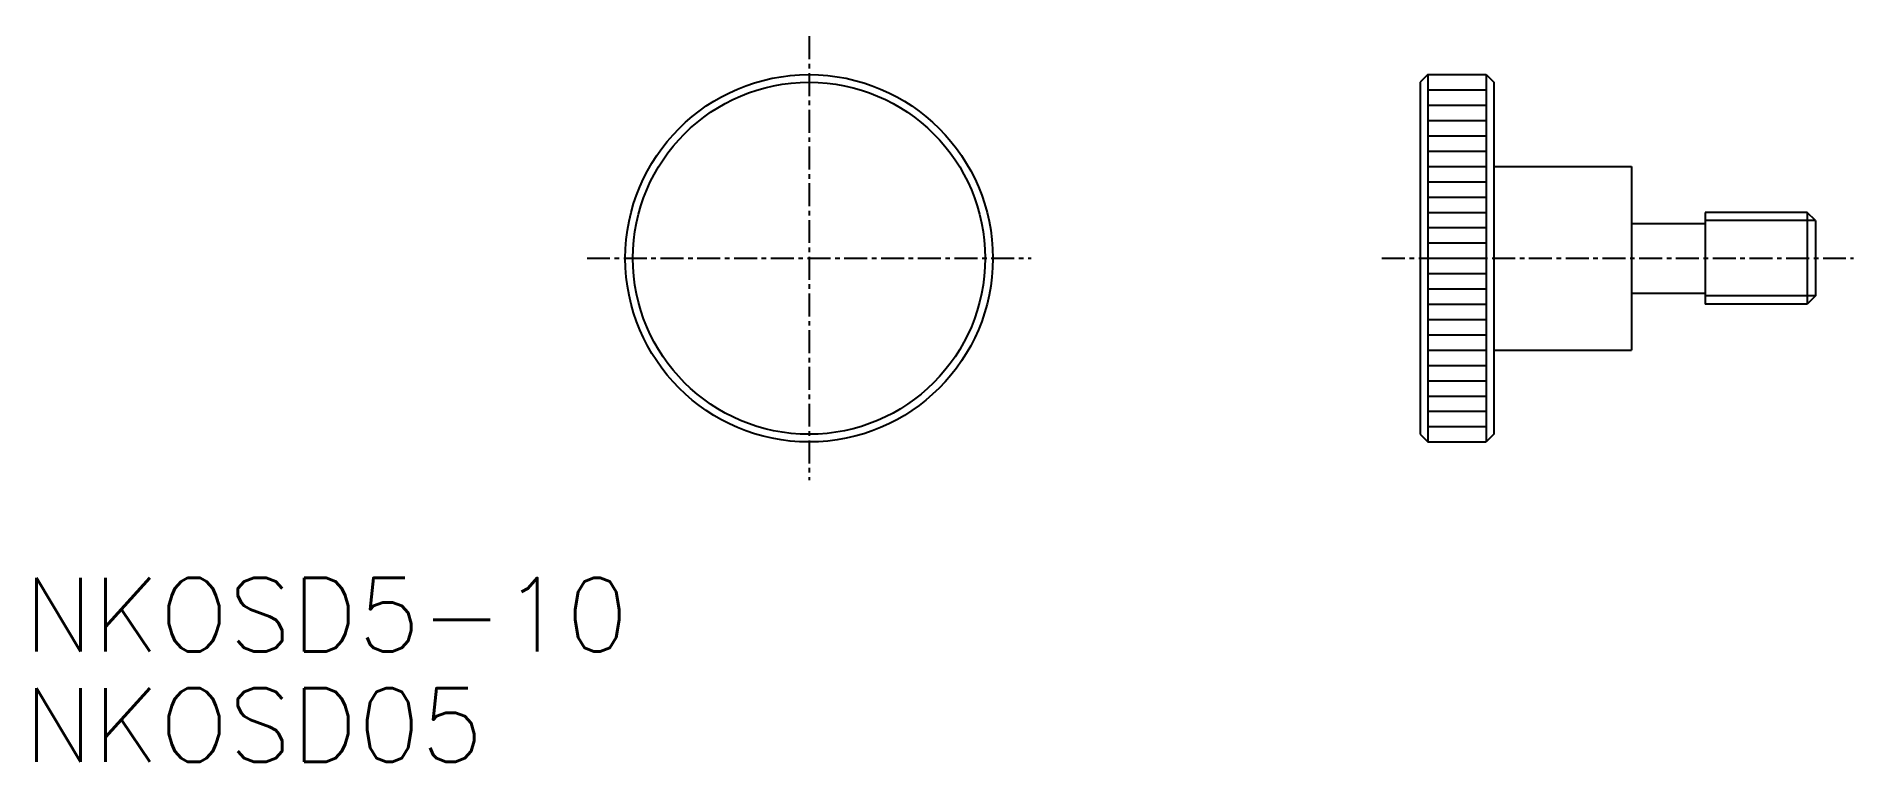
# Model space of a CAD drawing. Extents: x -42 to 56.8, y -27.4 to 12.1.
import ezdxf

# ---------------------------------------------------------------- set-up
doc = ezdxf.new("R2010")
doc.units = 0
doc.header["$MEASUREMENT"] = 0
doc.linetypes.add('CENTER', pattern=[2, 1.25, -0.25, 0.25, -0.25])
doc.layers.get('0').update_dxf_attribs({"linetype": 'CONTINUOUS'})
doc.layers.add('CENTER', color=1, linetype='CENTER')
doc.styles.get("Standard").update_dxf_attribs({"font": 'txt.shx', "bigfont": 'bigfont.shx'})

msp = doc.modelspace()

# ---------------------------------------------------------------- linework, layer by layer
at = {"color": 7, "linetype": 'Continuous'}
for p, q in [((33.672, 10), (33.256, 9.583)), ((33.672, 10), (36.839, 10)), ((33.672, 10), (33.672, -10)), ((33.672, 10), (36.839, 10)), ((36.839, 10), (37.256, 9.583)), ((36.839, 10), (36.839, -10)), ((33.256, 9.583), (33.256, -9.583)), ((33.672, 9.167), (36.839, 9.167)), ((37.256, 9.583), (37.256, -9.583)), ((33.672, 8.333), (36.839, 8.333)), ((33.672, 7.5), (36.839, 7.5)), ((33.672, 6.667), (36.839, 6.667)), ((33.672, 5.833), (36.839, 5.833)), ((33.672, 5), (36.839, 5)), ((37.256, 5), (44.756, 5)), ((44.756, 5), (44.756, -5)), ((33.672, 4.167), (36.839, 4.167)), ((33.672, 3.333), (36.839, 3.333)), ((33.672, 2.5), (36.839, 2.5)), ((48.756, 2.5), (48.756, -2.5)), ((54.305, 2.5), (48.756, 2.5)), ((54.756, 2.049), (54.305, 2.5)), ((54.305, 2.5), (54.305, -2.5)), ((54.756, 2.049), (54.756, -2.049)), ((33.672, 1.667), (36.839, 1.667)), ((44.756, 1.9), (48.756, 1.9)), ((33.672, 0.833), (36.839, 0.833)), ((33.672, 0), (36.839, 0)), ((33.672, -0.833), (36.839, -0.833)), ((33.672, -1.667), (36.839, -1.667)), ((44.756, -1.9), (48.756, -1.9)), ((33.672, -2.5), (36.839, -2.5)), ((54.305, -2.5), (48.756, -2.5)), ((54.756, -2.049), (54.305, -2.5)), ((33.672, -3.333), (36.839, -3.333)), ((33.672, -4.167), (36.839, -4.167)), ((33.672, -5), (36.839, -5)), ((33.672, -5.833), (36.839, -5.833)), ((37.256, -5), (44.756, -5)), ((33.672, -6.667), (36.839, -6.667)), ((33.672, -7.5), (36.839, -7.5)), ((33.672, -8.333), (36.839, -8.333)), ((33.256, -9.583), (33.672, -10)), ((33.672, -9.167), (36.839, -9.167)), ((37.256, -9.583), (36.839, -10)), ((33.672, -10), (36.839, -10))]:
    msp.add_line(p, q, dxfattribs=at)
at = {"color": 3, "linetype": 'Continuous'}
for p, q in [((54.756, 2.049), (48.756, 2.049)), ((54.756, -2.049), (48.756, -2.049))]:
    msp.add_line(p, q, dxfattribs=at)
at = {"color": 7, "linetype": 'Continuous'}
for radius in [10, 9.583]:
    msp.add_circle((0, 0), radius, dxfattribs=at)
at = {"layer": 'CENTER', "color": 1, "linetype": 'CENTER'}
for p, q in [((0, 12.083), (0, -12.083)), ((-12.083, 0), (12.083, 0)), ((31.172, 0), (56.839, 0))]:
    msp.add_line(p, q, dxfattribs=at)

# ---------------------------------------------------------------- texts
at = {"color": 7, "linetype": 'Continuous'}
for s, p in [('NKOSD5-10', (-42.732, -21.407)), ('NKOSD05', (-42.732, -27.407))]:
    msp.add_text(s, height=4, dxfattribs=at).set_placement(p)

doc.saveas('drawing.dxf')
